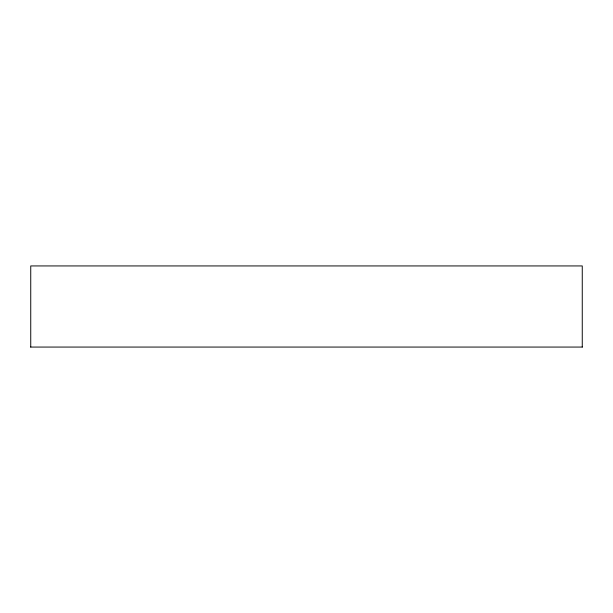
<?xml version="1.0" encoding="UTF-8"?>
<svg xmlns="http://www.w3.org/2000/svg" width="613" height="613" viewBox="0 0 613 613"><rect width="100%" height="100%" fill="white"/><g stroke="black" fill="none" stroke-linecap="round" stroke-linejoin="round"><path stroke-width="0.92" d="M30.65 347.065L582.35 347.065M582.258 347.065L582.258 265.935L30.742 265.935L30.742 347.065"/></g></svg>
